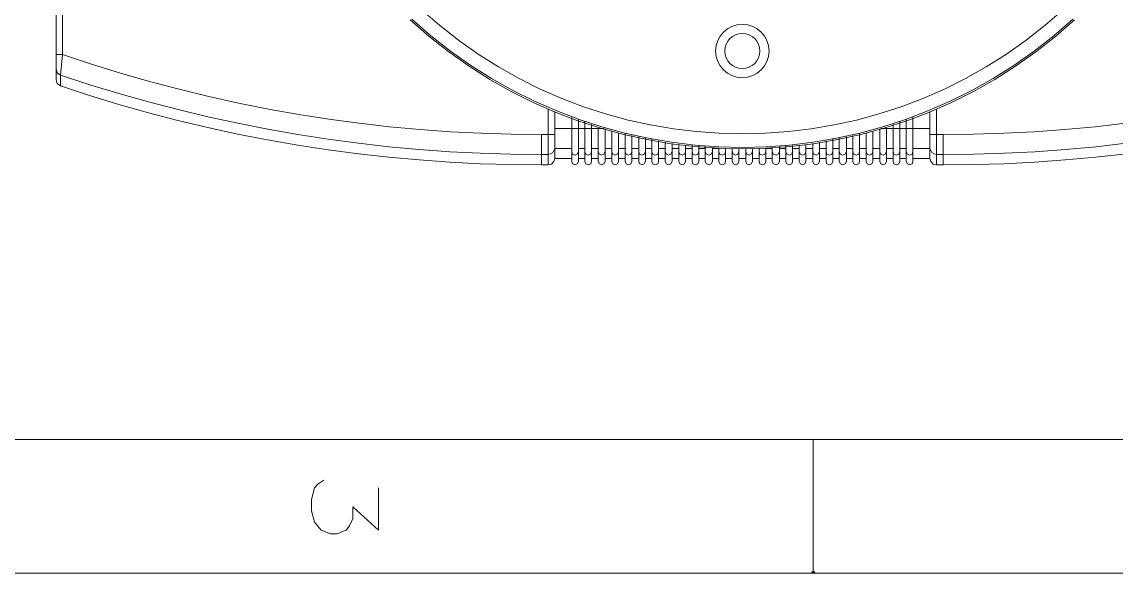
# Model space of a CAD drawing. Header units: millimetres. Extents: x 0 to 204, y 0 to 288.
# Drawn here: x 103.5 to 159.5, y 0 to 28.2 of the extents above; entities that cross this region are included whole.
import ezdxf

# ---------------------------------------------------------------- set-up
doc = ezdxf.new("R2010")
doc.units = ezdxf.units.MM

msp = doc.modelspace()

# ---------------------------------------------------------------- hatches: boundary and pattern name
h = msp.add_hatch(color=0)
h.dxf.hatch_style = 2
h.paths.add_polyline_path([(143.848667, 0), (143.869833, 0.084667), (143.9545, 0.105833), (144.039167, 0.084667), (144.060333, 0)])

# ---------------------------------------------------------------- linework, layer by layer
at = {"color": 0, "lineweight": 0}
for points in [[(105.198333, 25.251833), (105.198333, 65.891833)], [(105.537, 26.543), (105.537, 64.621833)], [(123.872911, 28.860615), (124.821502, 28.038743), (125.800751, 27.273553), (126.808466, 26.565043), (127.84246, 25.913214), (128.90054, 25.318066), (129.980519, 24.779599), (131.080206, 24.297812), (132.197411, 23.872706), (133.329944, 23.504281), (134.475617, 23.192537), (135.632238, 22.937473), (136.797618, 22.739091), (137.969568, 22.597389), (139.145898, 22.512367), (140.324417, 22.484027), (141.502936, 22.512367), (142.679265, 22.597389), (143.851215, 22.739091), (145.016595, 22.937473), (146.173217, 23.192537), (147.318889, 23.504281), (148.451423, 23.872706), (149.568628, 24.297812), (150.668314, 24.779599), (151.748293, 25.318066), (152.806374, 25.913214), (153.840367, 26.565043), (154.848082, 27.273553), (155.827331, 28.038743), (156.775922, 28.860615)], [(123.323403, 28.32128), (124.296643, 27.470096), (125.30302, 26.677614), (126.340166, 25.943835), (127.405716, 25.268757), (128.497301, 24.652383), (129.612556, 24.09471), (130.749113, 23.59574), (131.904605, 23.155472), (133.076665, 22.773907), (134.262927, 22.451044), (135.461024, 22.186883), (136.668588, 21.981425), (137.883252, 21.834669), (139.102651, 21.746616), (140.324417, 21.717265), (141.546182, 21.746616), (142.765581, 21.834669), (143.980246, 21.981425), (145.18781, 22.186883), (146.385906, 22.451044), (147.572168, 22.773907), (148.744229, 23.155472), (149.899721, 23.59574), (151.036277, 24.09471), (152.151532, 24.652383), (153.243117, 25.268757), (154.308667, 25.943835), (155.345814, 26.677614), (156.35219, 27.470096), (157.32543, 28.32128)], [(123.412606, 28.349133), (124.388493, 27.504184), (125.395752, 26.717489), (126.432142, 25.989049), (127.495422, 25.318867), (128.583351, 24.706944), (129.693687, 24.153282), (130.824188, 23.657884), (131.972614, 23.220751), (133.136724, 22.841885), (134.314275, 22.521288), (135.503026, 22.258962), (136.700737, 22.054909), (137.905165, 21.90913), (139.11407, 21.821629), (140.32521, 21.792406), (141.536344, 21.821464), (142.745231, 21.908805), (143.949628, 22.05443), (145.147295, 22.258342), (146.335991, 22.520542), (147.513474, 22.841032), (148.677503, 23.219815), (149.825836, 23.656892), (150.956232, 24.152265), (152.06645, 24.705936), (153.154248, 25.317908), (154.217386, 25.988181), (155.253621, 26.716758), (156.260713, 27.503642), (157.236419, 28.348833)], [(105.198333, 26.543), (105.537, 26.543)], [(105.431167, 25.484667), (105.537, 26.543)], [(105.537, 26.543), (107.008945, 26.05404), (108.494279, 25.594771), (109.991847, 25.165504), (111.500493, 24.766554), (113.019064, 24.398234), (114.546404, 24.060857), (116.081357, 23.754736), (117.62277, 23.480183), (119.169486, 23.237513), (120.720352, 23.027039), (122.274212, 22.849073), (123.829911, 22.703929), (125.386295, 22.59192), (126.942207, 22.513359), (128.496494, 22.468559), (130.048, 22.457833)], [(150.600833, 22.457833), (152.152339, 22.468559), (153.706626, 22.513359), (155.262539, 22.59192), (156.818922, 22.703929), (158.374621, 22.849073), (159.928481, 23.027039), (161.479347, 23.237513), (163.026064, 23.480183), (164.567476, 23.754736), (166.10243, 24.060857), (167.629769, 24.398234), (169.14834, 24.766554), (170.656987, 25.165504), (172.154554, 25.594771), (173.639888, 26.05404), (175.111833, 26.543)], [(105.198333, 25.823333), (105.261833, 25.611667), (105.431167, 25.484667)], [(105.198333, 25.251833), (105.261833, 25.061333), (105.431167, 24.934333)], [(105.431167, 25.484667), (106.921912, 24.998646), (108.421469, 24.542917), (109.929316, 24.117619), (111.444931, 23.722889), (112.967791, 23.358865), (114.497373, 23.025685), (116.033155, 22.723487), (117.574616, 22.452409), (119.121231, 22.21259), (120.672479, 22.004166), (122.227838, 21.827276), (123.786784, 21.682058), (125.348796, 21.568651), (126.913351, 21.487191), (128.479926, 21.437817), (130.048, 21.420667)], [(105.431167, 24.934333), (105.431167, 25.484667)], [(150.600833, 21.420667), (152.168907, 21.437817), (153.735482, 21.487191), (155.300037, 21.568651), (156.862049, 21.682058), (158.420996, 21.827276), (159.976354, 22.004166), (161.527602, 22.21259), (163.074218, 22.452409), (164.615678, 22.723487), (166.15146, 23.025685), (167.681043, 23.358865), (169.203902, 23.722889), (170.719517, 24.117619), (172.227364, 24.542917), (173.726922, 24.998646), (175.217667, 25.484667)], [(105.431167, 24.934333), (106.919396, 24.445973), (108.417403, 23.98908), (109.92453, 23.563646), (111.440119, 23.169662), (112.963513, 22.807117), (114.494055, 22.476003), (116.031088, 22.17631), (117.573954, 21.908029), (119.121996, 21.671151), (120.674557, 21.465667), (122.230978, 21.291566), (123.790604, 21.14884), (125.352777, 21.03748), (126.916838, 20.957476), (128.482132, 20.908819), (130.048, 20.8915)], [(150.600833, 20.8915), (152.161287, 20.908862), (153.723357, 20.95752), (155.286071, 21.03749), (156.848456, 21.148791), (158.409541, 21.291438), (159.968355, 21.465449), (161.523923, 21.670842), (163.075276, 21.907632), (164.62144, 22.175838), (166.161444, 22.475476), (167.694316, 22.806563), (169.219083, 23.169116), (170.734774, 23.563153), (172.240416, 23.98869), (173.735038, 24.445744), (175.217667, 24.934333)], [(130.386667, 23.770167), (130.386667, 20.8915)], [(130.725333, 23.622), (130.725333, 21.547667)], [(149.9235, 23.622), (149.9235, 21.547667)], [(150.262167, 23.770167), (150.262167, 20.8915)], [(131.593167, 21.060833), (131.593167, 23.325667)], [(131.931833, 21.060833), (131.931833, 23.219833)], [(132.2705, 21.060833), (132.2705, 23.092833)], [(132.609167, 21.060833), (132.609167, 22.965833)], [(148.039667, 21.060833), (148.039667, 22.965833)], [(148.378333, 21.060833), (148.378333, 23.092833)], [(148.717, 21.060833), (148.717, 23.219833)], [(149.055667, 21.060833), (149.055667, 23.325667)], [(130.048, 22.457833), (130.048, 20.8915)], [(130.725333, 22.457833), (130.048, 22.457833)], [(130.725333, 22.754167), (133.244167, 22.754167)], [(132.947833, 21.060833), (132.947833, 22.754167)], [(133.307667, 21.060833), (133.307667, 22.733)], [(133.646333, 21.060833), (133.646333, 22.627167)], [(133.985, 21.060833), (133.985, 22.5425)], [(134.323667, 21.060833), (134.323667, 22.479)], [(146.325167, 21.060833), (146.325167, 22.479)], [(146.663833, 21.060833), (146.663833, 22.5425)], [(147.0025, 21.060833), (147.0025, 22.627167)], [(147.362333, 21.060833), (147.362333, 22.733)], [(147.404667, 22.754167), (149.9235, 22.754167)], [(147.701, 21.060833), (147.701, 22.754167)], [(149.9235, 22.457833), (150.600833, 22.457833)], [(150.600833, 22.457833), (150.600833, 20.8915)], [(134.662333, 21.060833), (134.662333, 22.394333)], [(135.022167, 21.060833), (135.022167, 22.330833)], [(135.360833, 21.060833), (135.360833, 22.267333)], [(135.6995, 21.060833), (135.6995, 22.203833)], [(136.038167, 21.060833), (136.038167, 22.119167)], [(136.376833, 21.060833), (136.376833, 22.055667)], [(136.736667, 21.060833), (136.736667, 21.992167)], [(137.075333, 21.060833), (137.075333, 21.928667)], [(137.414, 21.060833), (137.414, 21.9075)], [(137.752667, 21.060833), (137.752667, 21.886333)], [(138.091333, 21.060833), (138.091333, 21.865167)], [(138.43, 21.060833), (138.43, 21.844)], [(142.218833, 21.060833), (142.218833, 21.844)], [(142.5575, 21.060833), (142.5575, 21.865167)], [(142.896167, 21.060833), (142.896167, 21.886333)], [(143.234833, 21.060833), (143.234833, 21.9075)], [(143.5735, 21.060833), (143.5735, 21.928667)], [(143.933333, 21.060833), (143.933333, 21.992167)], [(144.272, 21.060833), (144.272, 22.055667)], [(144.610667, 21.060833), (144.610667, 22.119167)], [(144.949333, 21.060833), (144.949333, 22.203833)], [(145.288, 21.060833), (145.288, 22.267333)], [(145.647833, 21.060833), (145.647833, 22.330833)], [(145.9865, 21.060833), (145.9865, 22.394333)], [(130.048, 21.420667), (130.386667, 21.420667)], [(130.725333, 21.738167), (130.683, 21.632333), (130.6195, 21.5265), (130.513667, 21.463), (130.386667, 21.420667)], [(130.725333, 21.738167), (130.725333, 21.7805)], [(131.593167, 21.738167), (130.725333, 21.738167)], [(130.725333, 21.738167), (130.7465, 21.738167)], [(130.725333, 21.738167), (130.725333, 21.230167)], [(131.593167, 21.568833), (131.6355, 21.441833), (131.7625, 21.3995), (131.868333, 21.441833), (131.931833, 21.568833)], [(132.2705, 21.738167), (131.931833, 21.738167)], [(132.2705, 21.568833), (132.312833, 21.441833), (132.439833, 21.3995), (132.566833, 21.441833), (132.609167, 21.568833)], [(132.947833, 21.738167), (132.609167, 21.738167)], [(132.947833, 21.568833), (133.011333, 21.441833), (133.117167, 21.3995), (133.244167, 21.441833), (133.307667, 21.568833)], [(133.646333, 21.738167), (133.307667, 21.738167)], [(133.646333, 21.568833), (133.688667, 21.441833), (133.815667, 21.3995), (133.942667, 21.441833), (133.985, 21.568833)], [(134.323667, 21.738167), (133.985, 21.738167)], [(134.323667, 21.568833), (134.387167, 21.441833), (134.493, 21.3995), (134.62, 21.441833), (134.662333, 21.568833)], [(135.022167, 21.738167), (134.662333, 21.738167)], [(135.022167, 21.568833), (135.0645, 21.441833), (135.1915, 21.3995), (135.297333, 21.441833), (135.360833, 21.568833)], [(135.6995, 21.738167), (135.360833, 21.738167)], [(135.6995, 21.568833), (135.741833, 21.441833), (135.868833, 21.3995), (135.995833, 21.441833), (136.038167, 21.568833)], [(136.376833, 21.738167), (136.038167, 21.738167)], [(136.376833, 21.568833), (136.440333, 21.441833), (136.546167, 21.3995), (136.673167, 21.441833), (136.736667, 21.568833)], [(137.075333, 21.738167), (136.736667, 21.738167)], [(137.075333, 21.568833), (137.117667, 21.441833), (137.244667, 21.3995), (137.371667, 21.441833), (137.414, 21.568833)], [(137.752667, 21.738167), (137.414, 21.738167)], [(137.752667, 21.568833), (137.795, 21.441833), (137.922, 21.3995), (138.049, 21.441833), (138.091333, 21.568833)], [(138.43, 21.738167), (138.091333, 21.738167)], [(138.43, 21.568833), (138.4935, 21.441833), (138.6205, 21.3995), (138.726333, 21.441833), (138.789833, 21.568833)], [(138.789833, 21.060833), (138.789833, 21.738167)], [(139.1285, 21.738167), (138.789833, 21.738167)], [(139.1285, 21.060833), (139.1285, 21.738167)], [(139.1285, 21.568833), (139.170833, 21.441833), (139.297833, 21.3995), (139.424833, 21.441833), (139.467167, 21.568833)], [(139.467167, 21.060833), (139.467167, 21.738167)], [(139.805833, 21.060833), (139.805833, 21.738167)], [(139.805833, 21.568833), (139.869333, 21.441833), (139.975167, 21.3995), (140.102167, 21.441833), (140.1445, 21.568833)], [(140.1445, 21.060833), (140.1445, 21.717)], [(140.504333, 21.060833), (140.504333, 21.717)], [(140.504333, 21.568833), (140.546667, 21.441833), (140.673667, 21.3995), (140.7795, 21.441833), (140.843, 21.568833)], [(140.843, 21.060833), (140.843, 21.738167)], [(141.181667, 21.060833), (141.181667, 21.738167)], [(141.181667, 21.568833), (141.224, 21.441833), (141.351, 21.3995), (141.478, 21.441833), (141.520333, 21.568833)], [(141.520333, 21.060833), (141.520333, 21.738167)], [(141.859, 21.738167), (141.520333, 21.738167)], [(141.859, 21.060833), (141.859, 21.738167)], [(141.859, 21.568833), (141.9225, 21.441833), (142.0495, 21.3995), (142.155333, 21.441833), (142.218833, 21.568833)], [(142.5575, 21.738167), (142.218833, 21.738167)], [(142.5575, 21.568833), (142.599833, 21.441833), (142.726833, 21.3995), (142.853833, 21.441833), (142.896167, 21.568833)], [(143.234833, 21.738167), (142.896167, 21.738167)], [(143.234833, 21.568833), (143.298333, 21.441833), (143.404167, 21.3995), (143.531167, 21.441833), (143.5735, 21.568833)], [(143.933333, 21.738167), (143.5735, 21.738167)], [(143.933333, 21.568833), (143.975667, 21.441833), (144.102667, 21.3995), (144.2085, 21.441833), (144.272, 21.568833)], [(144.610667, 21.738167), (144.272, 21.738167)], [(144.610667, 21.568833), (144.653, 21.441833), (144.78, 21.3995), (144.907, 21.441833), (144.949333, 21.568833)], [(145.288, 21.738167), (144.949333, 21.738167)], [(145.288, 21.568833), (145.3515, 21.441833), (145.457333, 21.3995), (145.584333, 21.441833), (145.647833, 21.568833)], [(145.9865, 21.738167), (145.647833, 21.738167)], [(145.9865, 21.568833), (146.028833, 21.441833), (146.155833, 21.3995), (146.282833, 21.441833), (146.325167, 21.568833)], [(146.663833, 21.738167), (146.325167, 21.738167)], [(146.663833, 21.568833), (146.706167, 21.441833), (146.833167, 21.3995), (146.960167, 21.441833), (147.0025, 21.568833)], [(147.362333, 21.738167), (147.0025, 21.738167)], [(147.362333, 21.568833), (147.404667, 21.441833), (147.531667, 21.3995), (147.6375, 21.441833), (147.701, 21.568833)], [(148.039667, 21.738167), (147.701, 21.738167)], [(148.039667, 21.568833), (148.082, 21.441833), (148.209, 21.3995), (148.336, 21.441833), (148.378333, 21.568833)], [(148.717, 21.738167), (148.378333, 21.738167)], [(148.717, 21.568833), (148.7805, 21.441833), (148.886333, 21.3995), (149.013333, 21.441833), (149.055667, 21.568833)], [(149.9235, 21.738167), (149.055667, 21.738167)], [(149.9235, 21.7805), (149.9235, 21.738167)], [(149.9235, 21.738167), (149.944667, 21.738167)], [(149.9235, 21.738167), (149.944667, 21.738167)], [(149.9235, 21.738167), (149.965833, 21.632333), (150.029333, 21.5265), (150.135167, 21.463), (150.262167, 21.420667)], [(149.9235, 21.738167), (149.9235, 21.230167)], [(150.262167, 21.420667), (150.600833, 21.420667)], [(130.386667, 20.8915), (130.048, 20.8915)], [(130.386667, 20.8915), (130.556, 20.933833), (130.683, 21.060833), (130.725333, 21.230167)], [(131.593167, 21.230167), (130.725333, 21.230167)], [(131.593167, 21.060833), (131.6355, 20.955), (131.7625, 20.8915), (131.868333, 20.955), (131.931833, 21.060833)], [(132.2705, 21.230167), (131.931833, 21.230167)], [(132.2705, 21.060833), (132.312833, 20.955), (132.439833, 20.8915), (132.566833, 20.955), (132.609167, 21.060833)], [(132.947833, 21.230167), (132.609167, 21.230167)], [(132.947833, 21.060833), (133.011333, 20.955), (133.117167, 20.8915), (133.244167, 20.955), (133.307667, 21.060833)], [(133.646333, 21.230167), (133.307667, 21.230167)], [(133.646333, 21.060833), (133.688667, 20.955), (133.815667, 20.8915), (133.942667, 20.955), (133.985, 21.060833)], [(134.323667, 21.230167), (133.985, 21.230167)], [(134.323667, 21.060833), (134.387167, 20.955), (134.493, 20.8915), (134.62, 20.955), (134.662333, 21.060833)], [(135.022167, 21.230167), (134.662333, 21.230167)], [(135.022167, 21.060833), (135.0645, 20.955), (135.1915, 20.8915), (135.297333, 20.955), (135.360833, 21.060833)], [(135.6995, 21.230167), (135.360833, 21.230167)], [(135.6995, 21.060833), (135.741833, 20.955), (135.868833, 20.8915), (135.995833, 20.955), (136.038167, 21.060833)], [(136.376833, 21.230167), (136.038167, 21.230167)], [(136.376833, 21.060833), (136.440333, 20.955), (136.546167, 20.8915), (136.673167, 20.955), (136.736667, 21.060833)], [(137.075333, 21.230167), (136.736667, 21.230167)], [(137.075333, 21.060833), (137.117667, 20.955), (137.244667, 20.8915), (137.371667, 20.955), (137.414, 21.060833)], [(137.752667, 21.230167), (137.414, 21.230167)], [(137.752667, 21.060833), (137.795, 20.955), (137.922, 20.8915), (138.049, 20.955), (138.091333, 21.060833)], [(138.43, 21.230167), (138.091333, 21.230167)], [(138.43, 21.060833), (138.4935, 20.955), (138.6205, 20.8915), (138.726333, 20.955), (138.789833, 21.060833)], [(139.1285, 21.230167), (138.789833, 21.230167)], [(139.1285, 21.060833), (139.170833, 20.955), (139.297833, 20.8915), (139.424833, 20.955), (139.467167, 21.060833)], [(139.805833, 21.230167), (139.467167, 21.230167)], [(139.805833, 21.060833), (139.869333, 20.955), (139.975167, 20.8915), (140.102167, 20.955), (140.1445, 21.060833)], [(140.504333, 21.230167), (140.1445, 21.230167)], [(140.504333, 21.060833), (140.546667, 20.955), (140.673667, 20.8915), (140.7795, 20.955), (140.843, 21.060833)], [(141.181667, 21.230167), (140.843, 21.230167)], [(141.181667, 21.060833), (141.224, 20.955), (141.351, 20.8915), (141.478, 20.955), (141.520333, 21.060833)], [(141.859, 21.230167), (141.520333, 21.230167)], [(141.859, 21.060833), (141.9225, 20.955), (142.0495, 20.8915), (142.155333, 20.955), (142.218833, 21.060833)], [(142.5575, 21.230167), (142.218833, 21.230167)], [(142.5575, 21.060833), (142.599833, 20.955), (142.726833, 20.8915), (142.853833, 20.955), (142.896167, 21.060833)], [(143.234833, 21.230167), (142.896167, 21.230167)], [(143.234833, 21.060833), (143.298333, 20.955), (143.404167, 20.8915), (143.531167, 20.955), (143.5735, 21.060833)], [(143.933333, 21.230167), (143.5735, 21.230167)], [(143.933333, 21.060833), (143.975667, 20.955), (144.102667, 20.8915), (144.2085, 20.955), (144.272, 21.060833)], [(144.610667, 21.230167), (144.272, 21.230167)], [(144.610667, 21.060833), (144.653, 20.955), (144.78, 20.8915), (144.907, 20.955), (144.949333, 21.060833)], [(145.288, 21.230167), (144.949333, 21.230167)], [(145.288, 21.060833), (145.3515, 20.955), (145.457333, 20.8915), (145.584333, 20.955), (145.647833, 21.060833)], [(145.9865, 21.230167), (145.647833, 21.230167)], [(145.9865, 21.060833), (146.028833, 20.955), (146.155833, 20.8915), (146.282833, 20.955), (146.325167, 21.060833)], [(146.663833, 21.230167), (146.325167, 21.230167)], [(146.663833, 21.060833), (146.706167, 20.955), (146.833167, 20.8915), (146.960167, 20.955), (147.0025, 21.060833)], [(147.362333, 21.230167), (147.0025, 21.230167)], [(147.362333, 21.060833), (147.404667, 20.955), (147.531667, 20.8915), (147.6375, 20.955), (147.701, 21.060833)], [(148.039667, 21.230167), (147.701, 21.230167)], [(148.039667, 21.060833), (148.082, 20.955), (148.209, 20.8915), (148.336, 20.955), (148.378333, 21.060833)], [(148.717, 21.230167), (148.378333, 21.230167)], [(148.717, 21.060833), (148.7805, 20.955), (148.886333, 20.8915), (149.013333, 20.955), (149.055667, 21.060833)], [(149.9235, 21.230167), (149.055667, 21.230167)], [(149.9235, 21.230167), (149.965833, 21.060833), (150.092833, 20.933833), (150.262167, 20.8915)], [(150.262167, 20.8915), (150.600833, 20.8915)], [(6.836833, 6.836833), (196.744167, 6.836833)], [(143.9545, 6.836833), (143.9545, 0)], [(121.708333, 4.360333), (121.708333, 2.201333), (120.396, 3.386667), (120.396, 2.794), (120.226667, 2.413), (120.057333, 2.201333), (119.5705, 2.010833), (119.253, 2.010833), (118.766167, 2.201333), (118.4275, 2.6035), (118.279333, 3.196167), (118.279333, 3.767667), (118.4275, 4.360333), (118.596833, 4.550833), (118.914333, 4.7625)], [(0, 0), (203.581, 0)], [(0, 0), (203.581, 0)]]:
    msp.add_lwpolyline(points, dxfattribs=at)
for centre, radius in [((140.324483, 26.722917), 1.365151), ((140.322894, 26.722917), 0.897567)]:
    msp.add_circle(centre, radius, dxfattribs=at)

doc.saveas('drawing.dxf')
